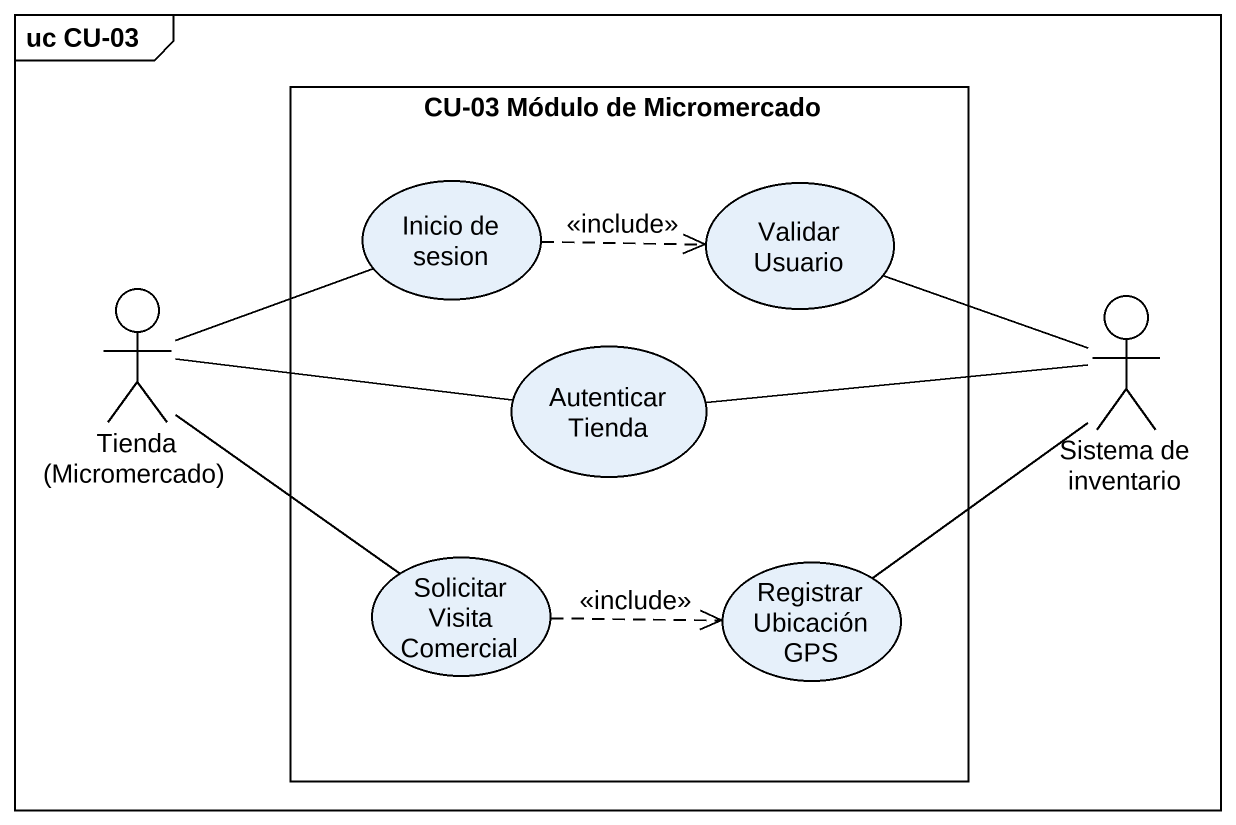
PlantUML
@startuml
mainframe uc CU-03
rectangle "CU-03 Módulo de Micromercado" as CU_03_Módulo_de_Micromercado {
  usecase "Inicio de sesion" as Inicio_de_sesion
  usecase "Validar Usuario" as Validar_Usuario
  usecase "Autenticar Tienda" as Autenticar_Tienda
  usecase "Solicitar Visita Comercial" as Solicitar_Visita_Comercial
  usecase "Registrar Ubicación GPS" as Registrar_Ubicación_GPS
}
actor "Tienda (Micromercado)" as Tienda_Micromercado
actor "Sistema de inventario" as Sistema_de_inventario
Inicio_de_sesion .right.> Validar_Usuario : <<include>>
Validar_Usuario -right- Sistema_de_inventario
Tienda_Micromercado -right- Inicio_de_sesion
Tienda_Micromercado -right- Autenticar_Tienda
Tienda_Micromercado -- Solicitar_Visita_Comercial
Autenticar_Tienda -right- Sistema_de_inventario
Solicitar_Visita_Comercial .right.> Registrar_Ubicación_GPS : <<include>>
Registrar_Ubicación_GPS -up- Sistema_de_inventario
@enduml
